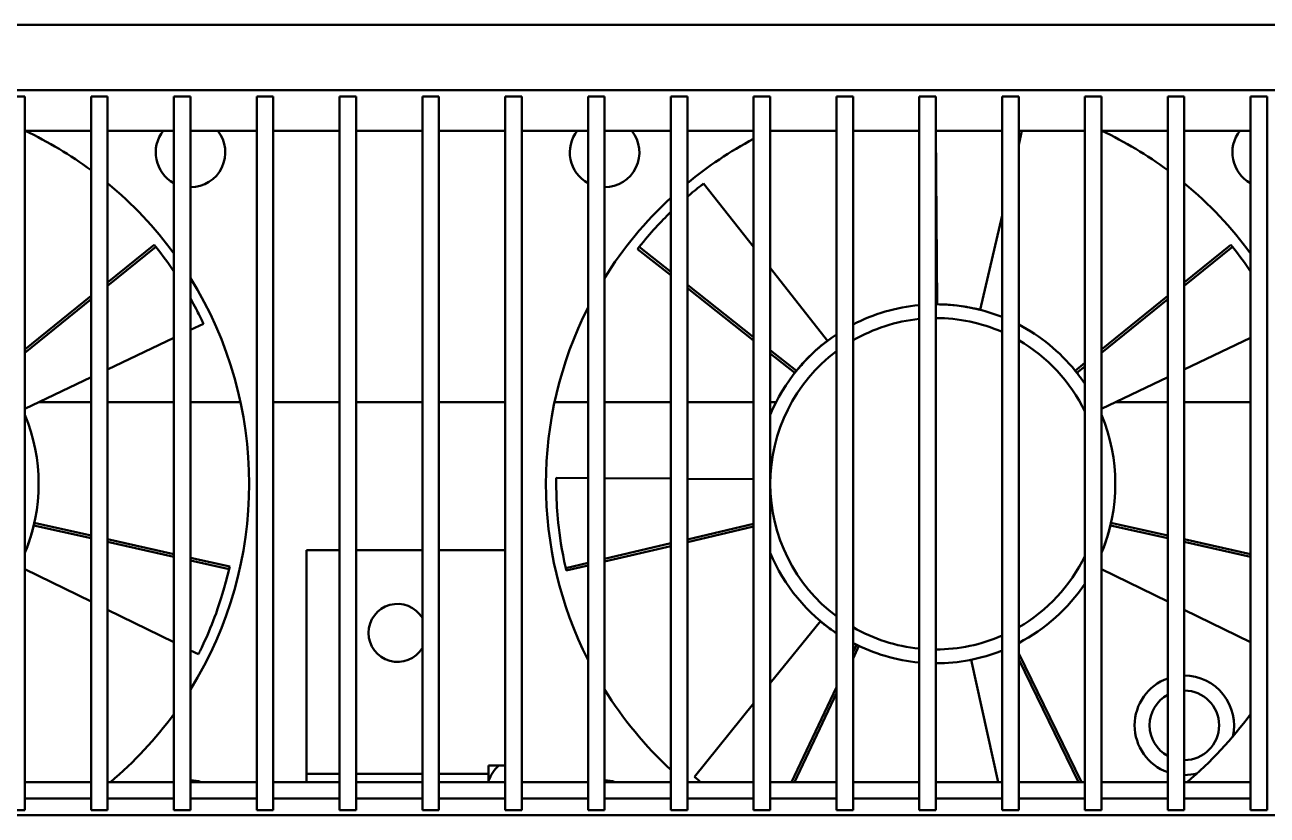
# Model space of a CAD drawing. Header units: millimetres. Extents: x 100 to 5488, y 100 to 4218.
# Drawn here: x 4103 to 4178, y 2051.2 to 2098.9 of the extents above; entities that cross this region are included whole.
import ezdxf

# ---------------------------------------------------------------- set-up
doc = ezdxf.new("R2010")
doc.units = ezdxf.units.MM
doc.header["$LTSCALE"] = 20
doc.layers.add('Visible (ANSI)', color=7, linetype='Continuous', lineweight=50)

msp = doc.modelspace()

# ---------------------------------------------------------------- linework, layer by layer
at = {"layer": 'Visible (ANSI)'}
for p, q in [((3932.002, 2098.881), (4884.002, 2098.881)), ((4883.702, 2094.931), (3932.302, 2094.931)), ((4103.002, 2094.562), (4102.002, 2094.562)), ((4103.002, 2094.562), (4103.002, 2094.556)), ((4103.002, 2094.556), (4103.002, 2088.969)), ((4107.002, 2094.556), (4107.002, 2094.562)), ((4108.002, 2094.562), (4107.002, 2094.562)), ((4107.002, 2088.969), (4107.002, 2094.556)), ((4108.002, 2094.562), (4108.002, 2094.556)), ((4108.002, 2094.556), (4108.002, 2088.969)), ((4112.002, 2094.556), (4112.002, 2094.562)), ((4113.002, 2094.562), (4112.002, 2094.562)), ((4112.002, 2088.969), (4112.002, 2094.556)), ((4113.002, 2094.562), (4113.002, 2094.556)), ((4113.002, 2094.556), (4113.002, 2088.969)), ((4117.002, 2094.556), (4117.002, 2094.562)), ((4118.002, 2094.562), (4117.002, 2094.562)), ((4117.002, 2088.969), (4117.002, 2094.556)), ((4118.002, 2094.562), (4118.002, 2094.556)), ((4118.002, 2094.556), (4118.002, 2088.969)), ((4122.002, 2094.556), (4122.002, 2094.562)), ((4123.002, 2094.562), (4122.002, 2094.562)), ((4122.002, 2088.969), (4122.002, 2094.556)), ((4123.002, 2094.562), (4123.002, 2094.556)), ((4123.002, 2094.556), (4123.002, 2088.969)), ((4127.002, 2094.556), (4127.002, 2094.562)), ((4128.002, 2094.562), (4127.002, 2094.562)), ((4127.002, 2088.969), (4127.002, 2094.556)), ((4128.002, 2094.562), (4128.002, 2094.556)), ((4128.002, 2094.556), (4128.002, 2088.969)), ((4132.002, 2094.556), (4132.002, 2094.562)), ((4133.002, 2094.562), (4132.002, 2094.562)), ((4132.002, 2088.969), (4132.002, 2094.556)), ((4133.002, 2094.562), (4133.002, 2094.556)), ((4133.002, 2094.556), (4133.002, 2088.969)), ((4137.002, 2094.556), (4137.002, 2094.562)), ((4138.002, 2094.562), (4137.002, 2094.562)), ((4137.002, 2088.969), (4137.002, 2094.556)), ((4138.002, 2094.562), (4138.002, 2094.556)), ((4138.002, 2094.556), (4138.002, 2088.969)), ((4142.002, 2094.556), (4142.002, 2094.562)), ((4143.002, 2094.562), (4142.002, 2094.562)), ((4142.002, 2088.969), (4142.002, 2094.556)), ((4143.002, 2094.562), (4143.002, 2094.556)), ((4143.002, 2094.556), (4143.002, 2088.969)), ((4147.002, 2094.556), (4147.002, 2094.562)), ((4148.002, 2094.562), (4147.002, 2094.562)), ((4147.002, 2088.969), (4147.002, 2094.556)), ((4148.002, 2094.562), (4148.002, 2094.556)), ((4148.002, 2094.556), (4148.002, 2088.969)), ((4152.002, 2094.556), (4152.002, 2094.562)), ((4153.002, 2094.562), (4152.002, 2094.562)), ((4152.002, 2088.969), (4152.002, 2094.556)), ((4153.002, 2094.562), (4153.002, 2094.556)), ((4153.002, 2094.556), (4153.002, 2088.969)), ((4157.002, 2094.556), (4157.002, 2094.562)), ((4158.002, 2094.562), (4157.002, 2094.562)), ((4157.002, 2088.969), (4157.002, 2094.556)), ((4158.002, 2094.562), (4158.002, 2094.556)), ((4158.002, 2094.556), (4158.002, 2088.969)), ((4162.002, 2094.556), (4162.002, 2094.562)), ((4163.002, 2094.562), (4162.002, 2094.562)), ((4162.002, 2088.969), (4162.002, 2094.556)), ((4163.002, 2094.562), (4163.002, 2094.556)), ((4163.002, 2094.556), (4163.002, 2088.969)), ((4167.002, 2094.556), (4167.002, 2094.562)), ((4168.002, 2094.562), (4167.002, 2094.562)), ((4167.002, 2088.969), (4167.002, 2094.556)), ((4168.002, 2094.562), (4168.002, 2094.556)), ((4168.002, 2094.556), (4168.002, 2088.969)), ((4172.002, 2094.556), (4172.002, 2094.562)), ((4173.002, 2094.562), (4172.002, 2094.562)), ((4172.002, 2088.969), (4172.002, 2094.556)), ((4173.002, 2094.562), (4173.002, 2094.556)), ((4173.002, 2094.556), (4173.002, 2088.969)), ((4177.002, 2094.556), (4177.002, 2094.562)), ((4178.002, 2094.562), (4177.002, 2094.562)), ((4177.002, 2088.969), (4177.002, 2094.556)), ((4178.002, 2094.562), (4178.002, 2094.556)), ((4178.002, 2094.556), (4178.002, 2088.969)), ((4103.002, 2092.486), (4107.002, 2092.486)), ((4108.002, 2092.486), (4112.002, 2092.486)), ((4113.002, 2092.486), (4117.002, 2092.486)), ((4118.002, 2092.486), (4122.002, 2092.486)), ((4123.002, 2092.486), (4127.002, 2092.486)), ((4128.002, 2092.486), (4132.002, 2092.486)), ((4133.002, 2092.486), (4137.002, 2092.486)), ((4138.002, 2092.486), (4142.002, 2092.486)), ((4143.002, 2092.486), (4147.002, 2092.486)), ((4148.002, 2092.486), (4152.002, 2092.486)), ((4153.002, 2092.486), (4157.002, 2092.486)), ((4158.002, 2092.486), (4162.002, 2092.486)), ((4158.083, 2082.015), (4158.008, 2092.486)), ((4163.199, 2092.486), (4163.002, 2091.646)), ((4163.002, 2092.486), (4167.002, 2092.486)), ((4168.002, 2092.486), (4172.002, 2092.486)), ((4173.002, 2092.486), (4177.002, 2092.486)), ((4103.002, 2051.716), (4103.002, 2088.969)), ((4107.002, 2088.969), (4107.002, 2051.716)), ((4108.002, 2051.716), (4108.002, 2088.969)), ((4112.002, 2088.969), (4112.002, 2051.716)), ((4113.002, 2051.716), (4113.002, 2088.969)), ((4117.002, 2088.969), (4117.002, 2051.716)), ((4118.002, 2051.716), (4118.002, 2088.969)), ((4122.002, 2088.969), (4122.002, 2051.716)), ((4123.002, 2051.716), (4123.002, 2088.969)), ((4127.002, 2088.969), (4127.002, 2051.716)), ((4128.002, 2051.716), (4128.002, 2088.969)), ((4132.002, 2088.969), (4132.002, 2051.716)), ((4133.002, 2051.716), (4133.002, 2088.969)), ((4137.002, 2088.969), (4137.002, 2051.716)), ((4138.002, 2051.716), (4138.002, 2088.969)), ((4142.002, 2088.969), (4142.002, 2051.716)), ((4143.002, 2051.716), (4143.002, 2088.969)), ((4143.748, 2089.126), (4143.757, 2089.133)), ((4143.749, 2089.126), (4143.757, 2089.133)), ((4143.982, 2089.31), (4147.002, 2085.477)), ((4147.002, 2088.969), (4147.002, 2051.716)), ((4148.002, 2051.716), (4148.002, 2088.969)), ((4152.002, 2088.969), (4152.002, 2051.716)), ((4153.002, 2051.716), (4153.002, 2088.969)), ((4157.002, 2088.969), (4157.002, 2051.716)), ((4158.002, 2051.716), (4158.002, 2088.969)), ((4162.002, 2088.969), (4162.002, 2051.716)), ((4163.002, 2051.716), (4163.002, 2088.969)), ((4167.002, 2088.969), (4167.002, 2051.716)), ((4168.002, 2051.716), (4168.002, 2088.969)), ((4172.002, 2088.969), (4172.002, 2051.716)), ((4173.002, 2051.716), (4173.002, 2088.969)), ((4177.002, 2088.969), (4177.002, 2051.716)), ((4178.002, 2051.716), (4178.002, 2088.969)), ((4162.002, 2087.37), (4160.672, 2081.682)), ((4110.809, 2085.606), (4108.002, 2083.333)), ((4108.002, 2083.129), (4110.909, 2085.483)), ((4110.909, 2085.483), (4110.809, 2085.606)), ((4140.088, 2085.473), (4139.99, 2085.349)), ((4139.99, 2085.349), (4142.002, 2083.766)), ((4142.002, 2083.968), (4140.088, 2085.473)), ((4175.809, 2085.606), (4173.002, 2083.333)), ((4173.002, 2083.129), (4175.909, 2085.483)), ((4175.909, 2085.483), (4175.809, 2085.606)), ((4148.002, 2084.208), (4151.461, 2079.819)), ((4147.002, 2080.035), (4143.002, 2083.181)), ((4143.002, 2082.98), (4147.002, 2079.833)), ((4107.002, 2082.523), (4103.002, 2079.282)), ((4103.002, 2079.078), (4107.002, 2082.319)), ((4158.002, 2082.014), (4158.083, 2082.015)), ((4172.002, 2082.523), (4168.002, 2079.282)), ((4168.002, 2079.078), (4172.002, 2082.319)), ((4113.787, 2080.836), (4113.002, 2080.463)), ((4113.659, 2081.106), (4113.665, 2081.095)), ((4113.66, 2081.104), (4113.665, 2081.095)), ((4112.002, 2079.987), (4108.002, 2078.085)), ((4177.002, 2079.987), (4173.002, 2078.085)), ((4149.586, 2078.003), (4148.002, 2079.248)), ((4148.002, 2079.047), (4149.488, 2077.878)), ((4167.002, 2078.472), (4166.42, 2078)), ((4166.52, 2077.877), (4167.002, 2078.268)), ((4107.002, 2077.609), (4103.002, 2075.706)), ((4149.488, 2077.878), (4149.586, 2078.003)), ((4166.42, 2078), (4166.52, 2077.877)), ((4172.002, 2077.609), (4168.002, 2075.706)), ((4103.834, 2076.102), (4107.002, 2076.102)), ((4104.002, 2076.102), (4104.001, 2076.181)), ((4108.002, 2076.102), (4112.002, 2076.102)), ((4113.002, 2076.102), (4116.024, 2076.102)), ((4118.002, 2076.102), (4122.002, 2076.102)), ((4123.002, 2076.102), (4127.002, 2076.102)), ((4128.002, 2076.102), (4132.002, 2076.102)), ((4134.981, 2076.102), (4137.002, 2076.102)), ((4138.002, 2076.102), (4142.002, 2076.102)), ((4143.002, 2076.102), (4147.002, 2076.102)), ((4148.002, 2076.102), (4148.351, 2076.102)), ((4168.834, 2076.102), (4172.002, 2076.102)), ((4173.002, 2076.102), (4177.002, 2076.102)), ((4135.087, 2071.534), (4137.002, 2071.522)), ((4138.002, 2071.516), (4142.002, 2071.49)), ((4135.085, 2071.237), (4135.085, 2071.248)), ((4135.085, 2071.236), (4135.085, 2071.247)), ((4143.002, 2071.484), (4147.002, 2071.459)), ((4103.575, 2068.82), (4103.541, 2068.665)), ((4103.541, 2068.665), (4107.002, 2067.892)), ((4107.002, 2068.054), (4103.575, 2068.82)), ((4147.002, 2068.761), (4143.002, 2067.822)), ((4143.002, 2067.659), (4147.002, 2068.598)), ((4168.575, 2068.82), (4168.541, 2068.665)), ((4168.541, 2068.665), (4172.002, 2067.892)), ((4172.002, 2068.054), (4168.575, 2068.82)), ((4112.002, 2066.938), (4108.002, 2067.831)), ((4177.002, 2066.938), (4173.002, 2067.831)), ((4108.002, 2067.669), (4112.002, 2066.776)), ((4120.002, 2067.181), (4120.002, 2054.181)), ((4120.002, 2067.181), (4122.002, 2067.181)), ((4123.002, 2067.181), (4127.002, 2067.181)), ((4128.002, 2067.181), (4132.002, 2067.181)), ((4142.002, 2067.587), (4138.002, 2066.648)), ((4138.002, 2066.485), (4142.002, 2067.425)), ((4173.002, 2067.669), (4177.002, 2066.776)), ((4115.368, 2066.186), (4113.002, 2066.715)), ((4113.002, 2066.552), (4115.334, 2066.032)), ((4137.002, 2066.413), (4135.656, 2066.097)), ((4135.692, 2065.943), (4137.002, 2066.251)), ((4107.002, 2064.071), (4103.002, 2066.036)), ((4115.334, 2066.032), (4115.368, 2066.186)), ((4135.656, 2066.097), (4135.692, 2065.943)), ((4172.002, 2064.071), (4168.002, 2066.036)), ((4112.002, 2061.615), (4108.002, 2063.58)), ((4177.002, 2061.615), (4173.002, 2063.58)), ((4148.002, 2059.147), (4151.028, 2062.888)), ((4113.48, 2060.889), (4113.002, 2061.124)), ((4113.611, 2061.156), (4113.606, 2061.146)), ((4113.612, 2061.157), (4113.607, 2061.146)), ((4153.215, 2061.462), (4153.002, 2061.014)), ((4153.002, 2060.645), (4153.358, 2061.394)), ((4153.358, 2061.394), (4153.215, 2061.462)), ((4161.759, 2053.181), (4160.132, 2060.559)), ((4166.786, 2053.181), (4163.002, 2060.935)), ((4163.002, 2060.574), (4166.61, 2053.181)), ((4152.002, 2058.907), (4149.285, 2053.181)), ((4149.46, 2053.181), (4152.002, 2058.538)), ((4143.43, 2053.493), (4147.002, 2057.91)), ((4120.002, 2054.181), (4120.002, 2053.681)), ((4120.002, 2053.681), (4120.002, 2053.181)), ((4120.002, 2053.681), (4122.002, 2053.681)), ((4123.002, 2053.681), (4127.002, 2053.681)), ((4128.002, 2053.681), (4131.002, 2053.681)), ((4131.002, 2054.181), (4131.002, 2053.681)), ((4131.002, 2054.181), (4132.002, 2054.181)), ((4131.002, 2053.681), (4131.002, 2053.181)), ((4103.002, 2053.181), (4107.002, 2053.181)), ((4108.002, 2053.181), (4112.002, 2053.181)), ((4113.002, 2053.181), (4117.002, 2053.181)), ((4118.002, 2053.181), (4122.002, 2053.181)), ((4123.002, 2053.181), (4127.002, 2053.181)), ((4128.002, 2053.181), (4132.002, 2053.181)), ((4133.002, 2053.181), (4137.002, 2053.181)), ((4138.002, 2053.181), (4142.002, 2053.181)), ((4143.002, 2053.181), (4147.002, 2053.181)), ((4143.661, 2053.305), (4143.652, 2053.312)), ((4143.662, 2053.305), (4143.653, 2053.312)), ((4148.002, 2053.181), (4152.002, 2053.181)), ((4153.002, 2053.181), (4157.002, 2053.181)), ((4158.002, 2053.181), (4162.002, 2053.181)), ((4163.002, 2053.181), (4167.002, 2053.181)), ((4168.002, 2053.181), (4172.002, 2053.181)), ((4173.002, 2053.181), (4177.002, 2053.181)), ((4103.002, 2052.181), (4107.002, 2052.181)), ((4108.002, 2052.181), (4112.002, 2052.181)), ((4113.002, 2052.181), (4117.002, 2052.181)), ((4118.002, 2052.181), (4122.002, 2052.181)), ((4123.002, 2052.181), (4127.002, 2052.181)), ((4128.002, 2052.181), (4132.002, 2052.181)), ((4133.002, 2052.181), (4137.002, 2052.181)), ((4138.002, 2052.181), (4142.002, 2052.181)), ((4143.002, 2052.181), (4147.002, 2052.181)), ((4148.002, 2052.181), (4152.002, 2052.181)), ((4153.002, 2052.181), (4157.002, 2052.181)), ((4158.002, 2052.181), (4162.002, 2052.181)), ((4163.002, 2052.181), (4167.002, 2052.181)), ((4168.002, 2052.181), (4172.002, 2052.181)), ((4173.002, 2052.181), (4177.002, 2052.181)), ((4103.002, 2051.481), (4102.002, 2051.481)), ((4103.002, 2051.716), (4103.002, 2051.481)), ((4107.002, 2051.481), (4107.002, 2051.716)), ((4108.002, 2051.481), (4107.002, 2051.481)), ((4108.002, 2051.716), (4108.002, 2051.481)), ((4112.002, 2051.481), (4112.002, 2051.716)), ((4113.002, 2051.481), (4112.002, 2051.481)), ((4113.002, 2051.716), (4113.002, 2051.481)), ((4117.002, 2051.481), (4117.002, 2051.716)), ((4118.002, 2051.481), (4117.002, 2051.481)), ((4118.002, 2051.716), (4118.002, 2051.481)), ((4122.002, 2051.481), (4122.002, 2051.716)), ((4123.002, 2051.481), (4122.002, 2051.481)), ((4123.002, 2051.716), (4123.002, 2051.481)), ((4127.002, 2051.481), (4127.002, 2051.716)), ((4128.002, 2051.481), (4127.002, 2051.481)), ((4128.002, 2051.716), (4128.002, 2051.481)), ((4132.002, 2051.481), (4132.002, 2051.716)), ((4133.002, 2051.481), (4132.002, 2051.481)), ((4133.002, 2051.716), (4133.002, 2051.481)), ((4137.002, 2051.481), (4137.002, 2051.716)), ((4138.002, 2051.481), (4137.002, 2051.481)), ((4138.002, 2051.716), (4138.002, 2051.481)), ((4142.002, 2051.481), (4142.002, 2051.716)), ((4143.002, 2051.481), (4142.002, 2051.481)), ((4143.002, 2051.716), (4143.002, 2051.481)), ((4147.002, 2051.481), (4147.002, 2051.716)), ((4148.002, 2051.481), (4147.002, 2051.481)), ((4148.002, 2051.716), (4148.002, 2051.481)), ((4152.002, 2051.481), (4152.002, 2051.716)), ((4153.002, 2051.481), (4152.002, 2051.481)), ((4153.002, 2051.716), (4153.002, 2051.481)), ((4157.002, 2051.481), (4157.002, 2051.716)), ((4158.002, 2051.481), (4157.002, 2051.481)), ((4158.002, 2051.716), (4158.002, 2051.481)), ((4162.002, 2051.481), (4162.002, 2051.716)), ((4163.002, 2051.481), (4162.002, 2051.481)), ((4163.002, 2051.716), (4163.002, 2051.481)), ((4167.002, 2051.481), (4167.002, 2051.716)), ((4168.002, 2051.481), (4167.002, 2051.481)), ((4168.002, 2051.716), (4168.002, 2051.481)), ((4172.002, 2051.481), (4172.002, 2051.716)), ((4173.002, 2051.481), (4172.002, 2051.481)), ((4173.002, 2051.716), (4173.002, 2051.481)), ((4177.002, 2051.481), (4177.002, 2051.716)), ((4178.002, 2051.481), (4177.002, 2051.481)), ((4178.002, 2051.716), (4178.002, 2051.481)), ((4241.656, 2051.181), (4079.349, 2051.181))]:
    msp.add_line(p, q, dxfattribs=at)
for centre, radius, start, end in [((4093.002, 2071.181), 23.542, 53.50945, 64.82366), ((4113.002, 2091.181), 2.1, 141.56992, 241.56311), ((4113.002, 2091.181), 2.1, 270, 38.43008), ((4138.002, 2091.181), 2.1, 141.56992, 241.56311), ((4138.002, 2091.181), 2.1, 270, 38.43008), ((4158.002, 2071.181), 23.542, 117.85637, 129.58098), ((4158.002, 2071.181), 23.542, 53.50945, 64.82366), ((4178.002, 2091.181), 2.1, 141.56992, 241.56311), ((4093.002, 2071.181), 23.542, 36.18842, 50.41902), ((4158.002, 2071.181), 23.542, 36.18842, 50.41902), ((4158.002, 2071.181), 23.542, 132.81599, 148.16358), ((4093.002, 2071.181), 23.542, 328.16358, 31.83642), ((4158.002, 2071.181), 10.833, 68.33182, 90), ((4158.002, 2071.181), 23.542, 153.13014, 206.86986), ((4158.002, 2071.181), 10.833, 95.29638, 117.48643), ((4158.002, 2071.181), 10, 95.73917, 120), ((4158.002, 2071.181), 10, 66.42182, 90), ((4158.002, 2071.181), 10.833, 39.01182, 62.51357), ((4158.002, 2071.181), 10.833, 123.63128, 157.38014), ((4158.002, 2071.181), 10, 25.84193, 60), ((4158.002, 2071.181), 10, 126.8699, 233.1301), ((4158.002, 2071.181), 10.833, 33.82216, 37.56756), ((4093.002, 2071.181), 10.833, 337.38014, 22.61986), ((4158.002, 2071.181), 10.833, 337.38014, 22.61986), ((4158.002, 2071.181), 10.833, 202.61986, 236.36872), ((4158.002, 2071.181), 10, 300, 334.15807), ((4158.002, 2071.181), 10.833, 297.48643, 326.17784), ((4125.502, 2062.181), 1.75, 31.00272, 328.99728), ((4158.002, 2071.181), 10, 240, 264.26083), ((4158.002, 2071.181), 10, 270, 293.57818), ((4158.002, 2071.181), 10.833, 242.51357, 264.70362), ((4158.002, 2071.181), 10.833, 270, 291.66818), ((4173.002, 2056.602), 3, 346.74087, 90), ((4158.002, 2071.181), 23.542, 211.83642, 227.18401), ((4173.002, 2056.602), 3, 109.47122, 250.52878), ((4173.002, 2056.602), 2.1, 118.43689, 241.56311), ((4173.002, 2056.602), 2.1, 270, 90), ((4093.002, 2071.181), 23.542, 310.12842, 323.81158), ((4158.002, 2071.181), 23.542, 310.12842, 323.81158), ((4133.002, 2052.602), 2.1, 131.24525, 162.24721), ((4173.002, 2056.602), 3, 270, 284.8901), ((4113.002, 2051.181), 2.1, 72.24721, 90), ((4138.002, 2051.181), 2.1, 72.24721, 90)]:
    msp.add_arc(centre, radius, start, end, dxfattribs=at)
for points, knots in [([(4143.003, 2088.507), (4143.113, 2088.603), (4143.219, 2088.693), (4143.64, 2089.044), (4143.801, 2089.168), (4143.948, 2089.283), (4143.982, 2089.31), (4143.982, 2089.31)], [-0.5323172, -0.5323172, -0.5323172, -0.5323172, -0.4779445, -0.4779445, -0.3005673, -0.3005673, -0.1647855, -0.1647855, -0.1647855, -0.1647855]), ([(4140.088, 2085.473), (4140.78, 2086.34), (4141.421, 2087.019), (4141.979, 2087.566), (4141.991, 2087.577), (4142.002, 2087.588)], [-0.9467955, -0.9467955, -0.9467955, -0.9467955, -0.6926253, -0.6926253, -0.6872631, -0.6872631, -0.6872631, -0.6872631]), ([(4113.003, 2082.371), (4113.282, 2081.872), (4113.441, 2081.551), (4113.657, 2081.113), (4113.73, 2080.957), (4113.78, 2080.852), (4113.787, 2080.836), (4113.787, 2080.836)], [-0.7350951, -0.7350951, -0.7350951, -0.7350951, -0.5153338, -0.5153338, -0.2824632, -0.2824632, -0.1835826, -0.1835826, -0.1835826, -0.1835826]), ([(4158.083, 2082.015), (4159.061, 2082.008), (4159.878, 2081.862), (4160.497, 2081.726), (4160.644, 2081.689), (4160.672, 2081.682), (4160.673, 2081.682), (4160.672, 2081.682)], [0.000001, 0.000001, 0.000001, 0.000001, 0.4513878, 0.4513878, 0.6306035, 0.6306035, 0.6515916, 0.6515916, 0.6515916, 0.6515916]), ([(4159.901, 2081.847), (4159.901, 2081.847), (4159.901, 2081.847), (4159.901, 2081.847), (4159.901, 2081.847), (4159.901, 2081.847), (4159.9, 2081.847), (4159.9, 2081.847), (4159.9, 2081.847), (4159.897, 2081.847), (4159.894, 2081.848), (4159.86, 2081.854), (4159.828, 2081.859), (4159.737, 2081.874), (4159.679, 2081.884), (4159.613, 2081.894)], [0, 0, 0, 0, 0.00002166, 0.00002166, 0.00006497, 0.00006497, 0.00015161, 0.00015161, 0.00032487, 0.00032487, 0.00247765, 0.00247765, 0.02544401, 0.02544401, 0.06575344, 0.06575344, 0.06575344, 0.06575344]), ([(4160.465, 2081.731), (4160.465, 2081.731), (4160.465, 2081.731), (4160.488, 2081.725), (4160.425, 2081.742), (4160.225, 2081.784)], [-0.2072212, -0.2072212, -0.2072212, -0.2072212, -0.2059298, -0.2059298, -0.000001, -0.000001, -0.000001, -0.000001]), ([(4160.47, 2081.729), (4160.47, 2081.729), (4160.469, 2081.73), (4160.46, 2081.732), (4160.44, 2081.736), (4160.407, 2081.744), (4160.401, 2081.745), (4160.393, 2081.747), (4160.39, 2081.748), (4160.388, 2081.748), (4160.387, 2081.748), (4160.387, 2081.749), (4160.387, 2081.749), (4160.387, 2081.749)], [0.01118548, 0.01118548, 0.01118548, 0.01118548, 0.0209353, 0.0209353, 0.05757105, 0.05757105, 0.06669014, 0.06669014, 0.07010968, 0.07010968, 0.07075084, 0.07075084, 0.0707809, 0.0707809, 0.0707809, 0.0707809]), ([(4160.672, 2081.682), (4160.648, 2081.688), (4160.623, 2081.694), (4160.588, 2081.702), (4160.575, 2081.705), (4160.554, 2081.71), (4160.544, 2081.712), (4160.527, 2081.716), (4160.52, 2081.718), (4160.502, 2081.722), (4160.492, 2081.724), (4160.476, 2081.728), (4160.469, 2081.73), (4160.46, 2081.732), (4160.457, 2081.732), (4160.454, 2081.733), (4160.454, 2081.733), (4160.454, 2081.733), (4160.454, 2081.733), (4160.453, 2081.733), (4160.453, 2081.733), (4160.453, 2081.733)], [0, 0, 0, 0, 0.0077068, 0.0077068, 0.01222361, 0.01222361, 0.01712571, 0.01712571, 0.0226313, 0.0226313, 0.03357537, 0.03357537, 0.04176965, 0.04176965, 0.0448425, 0.0448425, 0.04513058, 0.04513058, 0.04534663, 0.04534663, 0.0453586, 0.0453586, 0.0453586, 0.0453586]), ([(4149.586, 2078.003), (4149.933, 2078.432), (4150.29, 2078.803), (4150.916, 2079.388), (4151.137, 2079.565), (4151.364, 2079.745), (4151.461, 2079.819), (4151.461, 2079.819), (4151.461, 2079.819), (4151.461, 2079.819)], [0.000001, 0.000001, 0.000001, 0.000001, 0.2548289, 0.2548289, 0.5067892, 0.5067892, 0.6751286, 0.6751286, 0.6789193, 0.6789193, 0.6789193, 0.6789193]), ([(4151.461, 2079.819), (4151.441, 2079.803), (4151.421, 2079.788), (4151.393, 2079.765), (4151.383, 2079.757), (4151.365, 2079.743), (4151.358, 2079.737), (4151.344, 2079.727), (4151.339, 2079.722), (4151.324, 2079.711), (4151.316, 2079.704), (4151.303, 2079.694), (4151.297, 2079.69), (4151.29, 2079.684), (4151.288, 2079.682), (4151.285, 2079.68), (4151.285, 2079.68), (4151.285, 2079.68), (4151.285, 2079.68), (4151.285, 2079.68), (4151.285, 2079.68), (4151.285, 2079.68)], [0, 0, 0, 0, 0.0077068, 0.0077068, 0.01222361, 0.01222361, 0.01712571, 0.01712571, 0.0226313, 0.0226313, 0.03357537, 0.03357537, 0.04176965, 0.04176965, 0.0448425, 0.0448425, 0.04513057, 0.04513057, 0.04534663, 0.04534663, 0.0453586, 0.0453586, 0.0453586, 0.0453586]), ([(4151.285, 2079.68), (4151.289, 2079.683), (4151.297, 2079.689), (4151.298, 2079.69), (4151.298, 2079.69), (4151.298, 2079.69)], [0, 0, 0, 0, 0.07307911, 0.07307911, 0.07404225, 0.07404225, 0.07404225, 0.07404225]), ([(4166.59, 2077.786), (4166.562, 2077.822), (4166.535, 2077.857), (4166.478, 2077.928), (4166.449, 2077.964), (4166.42, 2078)], [-0.02726092, -0.02726092, -0.02726092, -0.02726092, -0.0138411, -0.0138411, -0.000001, -0.000001, -0.000001, -0.000001]), ([(4166.52, 2077.877), (4166.532, 2077.862), (4166.543, 2077.847), (4166.567, 2077.817), (4166.578, 2077.802), (4166.59, 2077.786)], [0.00000954, 0.00000954, 0.00000954, 0.00000954, 0.0087901, 0.0087901, 0.01772707, 0.01772707, 0.01772707, 0.01772707]), ([(4135.656, 2066.097), (4135.414, 2067.163), (4135.284, 2068.072), (4135.141, 2069.462), (4135.104, 2070.122), (4135.081, 2071.089), (4135.085, 2071.292), (4135.087, 2071.486), (4135.087, 2071.534), (4135.087, 2071.534)], [-0.8748687, -0.8748687, -0.8748687, -0.8748687, -0.6567702, -0.6567702, -0.4710812, -0.4710812, -0.3044932, -0.3044932, -0.1632802, -0.1632802, -0.1632802, -0.1632802]), ([(4103.541, 2068.665), (4103.413, 2068.128), (4103.251, 2067.639), (4103.062, 2067.156), (4103.032, 2067.08), (4103.003, 2067.01)], [0.000001, 0.000001, 0.000001, 0.000001, 0.2549714, 0.2549714, 0.3068602, 0.3068602, 0.3068602, 0.3068602]), ([(4168.541, 2068.665), (4168.413, 2068.128), (4168.251, 2067.639), (4168.062, 2067.156), (4168.032, 2067.08), (4168.003, 2067.01)], [0.000001, 0.000001, 0.000001, 0.000001, 0.2549714, 0.2549714, 0.3068602, 0.3068602, 0.3068602, 0.3068602]), ([(4115.334, 2066.032), (4115.086, 2064.958), (4114.804, 2064.076), (4114.325, 2062.755), (4114.069, 2062.142), (4113.668, 2061.262), (4113.58, 2061.093), (4113.5, 2060.93), (4113.48, 2060.889), (4113.48, 2060.889)], [-0.842002, -0.842002, -0.842002, -0.842002, -0.6353139, -0.6353139, -0.4601023, -0.4601023, -0.3024233, -0.3024233, -0.1640928, -0.1640928, -0.1640928, -0.1640928]), ([(4152.002, 2062.159), (4151.975, 2062.177), (4151.948, 2062.195), (4151.569, 2062.452), (4151.348, 2062.629), (4151.121, 2062.81), (4151.028, 2062.888), (4151.028, 2062.888), (4151.028, 2062.888), (4151.028, 2062.888)], [0.2360128, 0.2360128, 0.2360128, 0.2360128, 0.254861, 0.254861, 0.5068567, 0.5068567, 0.6751334, 0.6751334, 0.6788984, 0.6788984, 0.6788984, 0.6788984]), ([(4151.028, 2062.888), (4151.048, 2062.872), (4151.068, 2062.856), (4151.096, 2062.834), (4151.106, 2062.826), (4151.123, 2062.812), (4151.131, 2062.805), (4151.144, 2062.795), (4151.15, 2062.79), (4151.164, 2062.778), (4151.172, 2062.772), (4151.185, 2062.762), (4151.19, 2062.757), (4151.198, 2062.751), (4151.2, 2062.749), (4151.202, 2062.748), (4151.203, 2062.747), (4151.203, 2062.747), (4151.203, 2062.747), (4151.203, 2062.747), (4151.203, 2062.747), (4151.203, 2062.747)], [0, 0, 0, 0, 0.0077068, 0.0077068, 0.01222361, 0.01222361, 0.01712571, 0.01712571, 0.0226313, 0.0226313, 0.03357537, 0.03357537, 0.04176965, 0.04176965, 0.0448425, 0.0448425, 0.04513057, 0.04513057, 0.04534663, 0.04534663, 0.0453586, 0.0453586, 0.0453586, 0.0453586]), ([(4151.203, 2062.747), (4151.199, 2062.751), (4151.191, 2062.757), (4151.19, 2062.758), (4151.19, 2062.758), (4151.19, 2062.758)], [0, 0, 0, 0, 0.07307911, 0.07307911, 0.07404225, 0.07404225, 0.07404225, 0.07404225]), ([(4143.817, 2053.18), (4143.665, 2053.3), (4143.58, 2053.37), (4143.464, 2053.465), (4143.43, 2053.493), (4143.43, 2053.493)], [-0.4133423, -0.4133423, -0.4133423, -0.4133423, -0.3010498, -0.3010498, -0.1646084, -0.1646084, -0.1646084, -0.1646084])]:
    msp.add_open_spline(points, degree=3, knots=knots, dxfattribs=at)
for points in [[(4143.757, 2089.133), (4143.757, 2089.133), (4143.757, 2089.133), (4143.757, 2089.133)], [(4110.909, 2085.483), (4111.325, 2084.962), (4111.688, 2084.461), (4112.003, 2083.995)], [(4175.909, 2085.483), (4176.325, 2084.962), (4176.688, 2084.461), (4177.003, 2083.995)], [(4158.418, 2082.006), (4158.284, 2082.011), (4158.146, 2082.014), (4158.002, 2082.014)], [(4158.419, 2082.006), (4158.581, 2081.999), (4158.736, 2081.989), (4158.884, 2081.977)], [(4160.453, 2081.733), (4160.446, 2081.735), (4160.439, 2081.737), (4160.431, 2081.738)], [(4113.665, 2081.095), (4113.665, 2081.095), (4113.665, 2081.095), (4113.665, 2081.095)], [(4150.851, 2079.319), (4150.928, 2079.387), (4150.994, 2079.443), (4151.05, 2079.489)], [(4151.298, 2079.69), (4151.298, 2079.69), (4151.289, 2079.684), (4151.268, 2079.667)], [(4149.488, 2077.878), (4149.697, 2078.144), (4149.909, 2078.388), (4150.114, 2078.606)], [(4135.085, 2071.248), (4135.085, 2071.248), (4135.085, 2071.248), (4135.085, 2071.247)], [(4103.575, 2068.82), (4103.502, 2068.49), (4103.415, 2068.178), (4103.325, 2067.893)], [(4168.575, 2068.82), (4168.502, 2068.49), (4168.415, 2068.178), (4168.325, 2067.893)], [(4151.19, 2062.757), (4151.19, 2062.757), (4151.198, 2062.751), (4151.219, 2062.734)], [(4151.651, 2062.404), (4151.568, 2062.464), (4151.498, 2062.516), (4151.441, 2062.56)], [(4113.606, 2061.146), (4113.606, 2061.146), (4113.607, 2061.146), (4113.607, 2061.146)], [(4153.358, 2061.394), (4153.236, 2061.452), (4153.117, 2061.511), (4153.002, 2061.57)], [(4153.215, 2061.462), (4153.143, 2061.497), (4153.072, 2061.533), (4153.002, 2061.569)], [(4143.652, 2053.312), (4143.652, 2053.312), (4143.652, 2053.312), (4143.653, 2053.312)]]:
    msp.add_open_spline(points, degree=3, dxfattribs=at)

doc.saveas('drawing.dxf')
